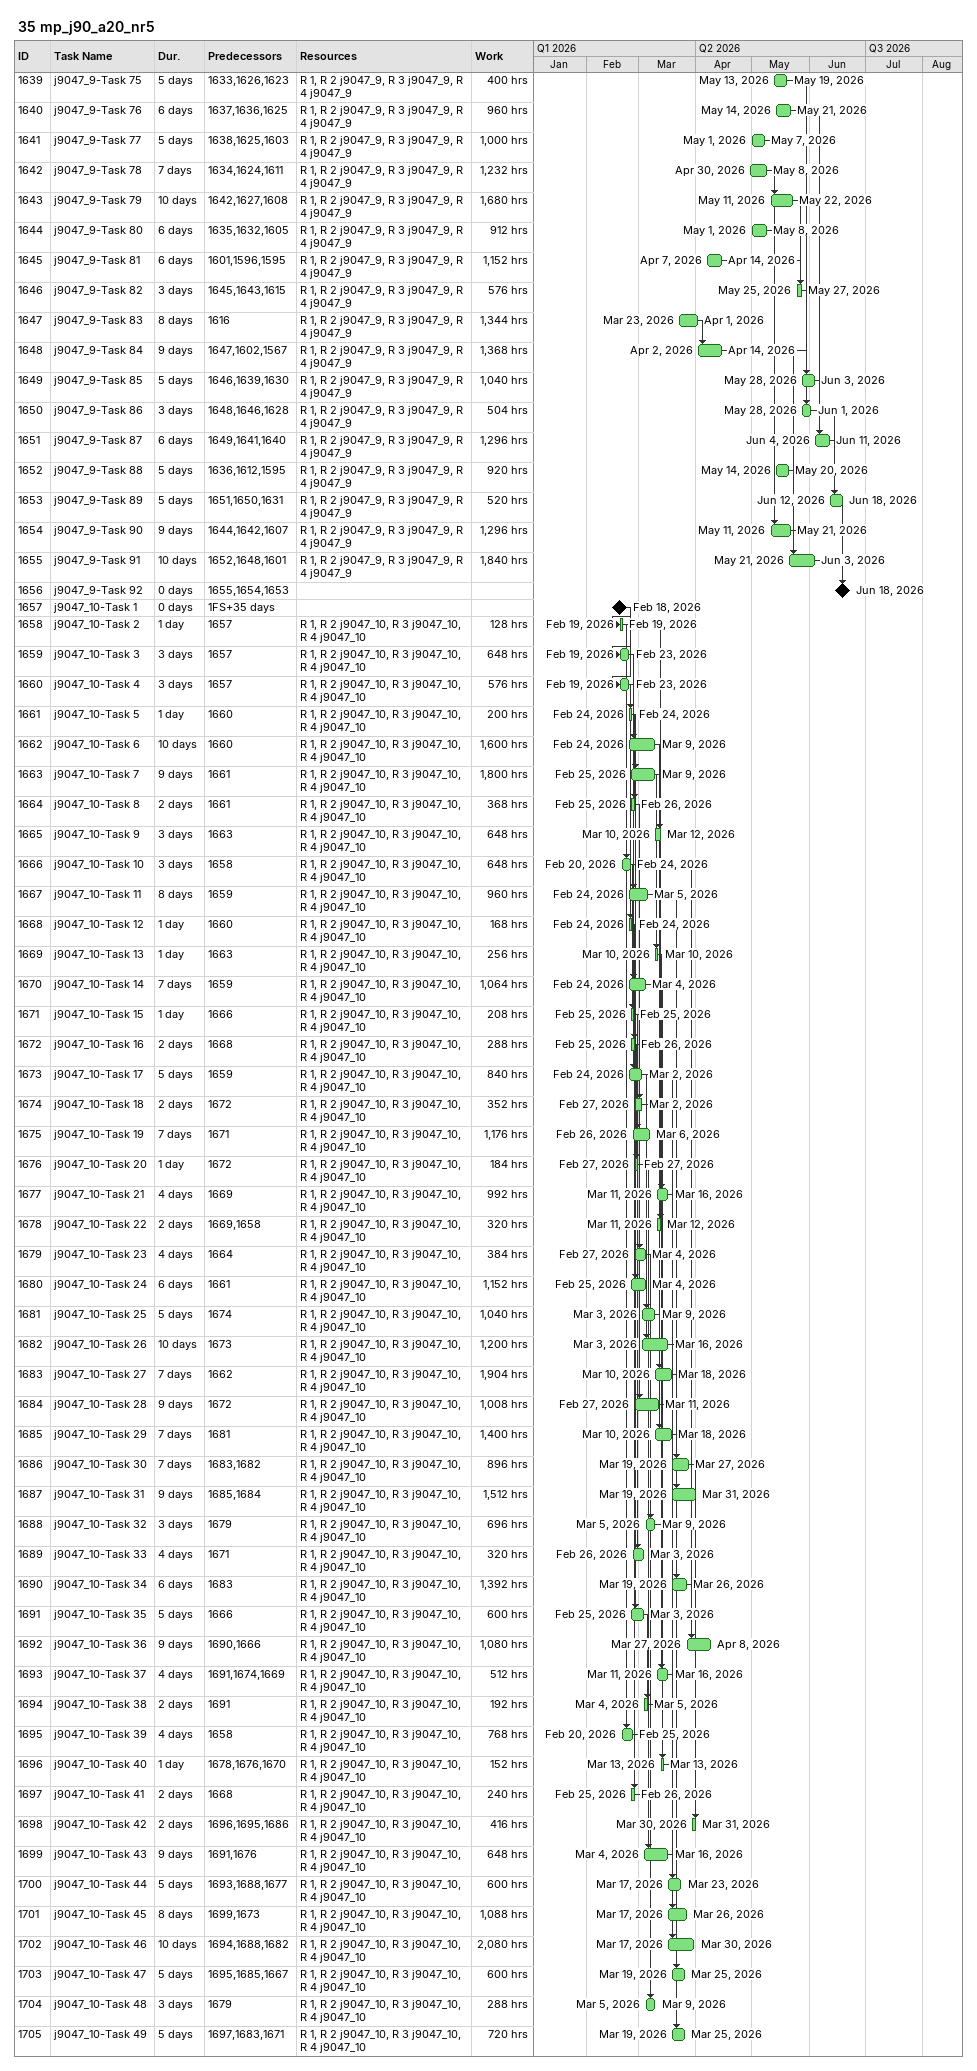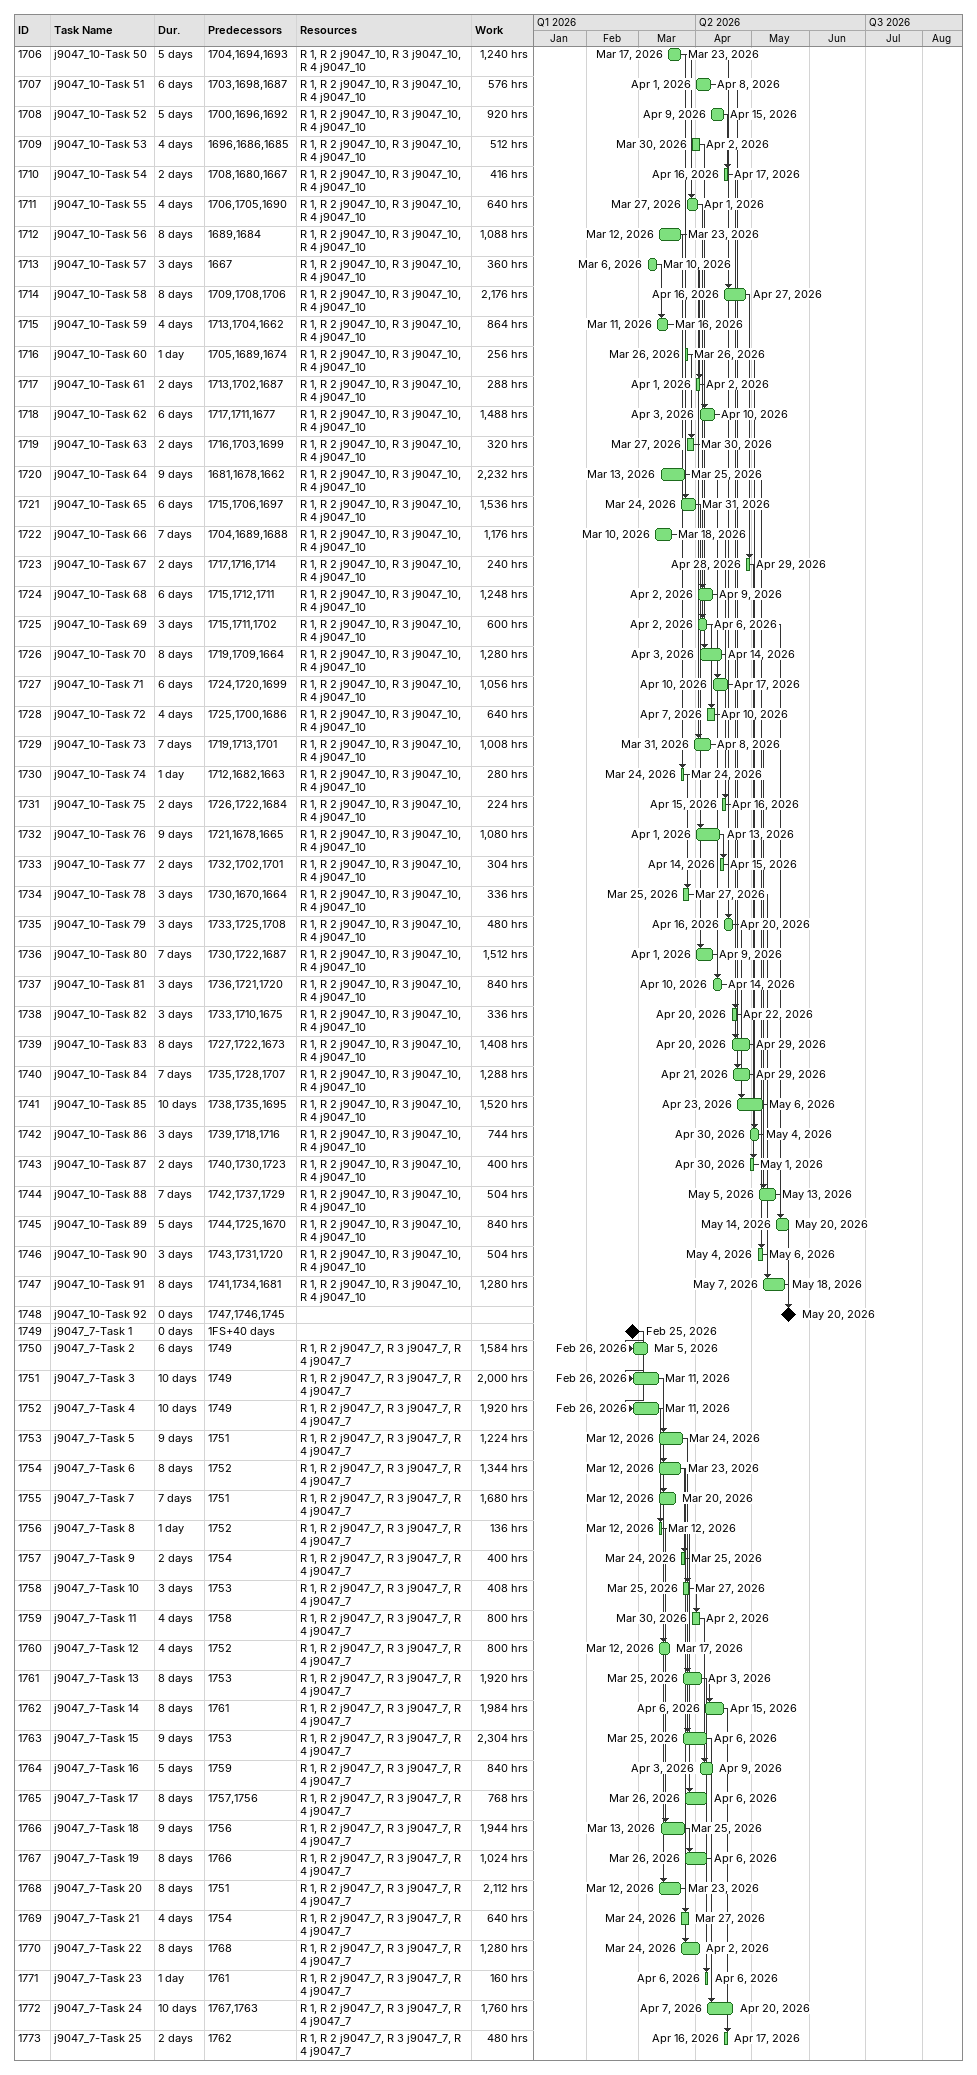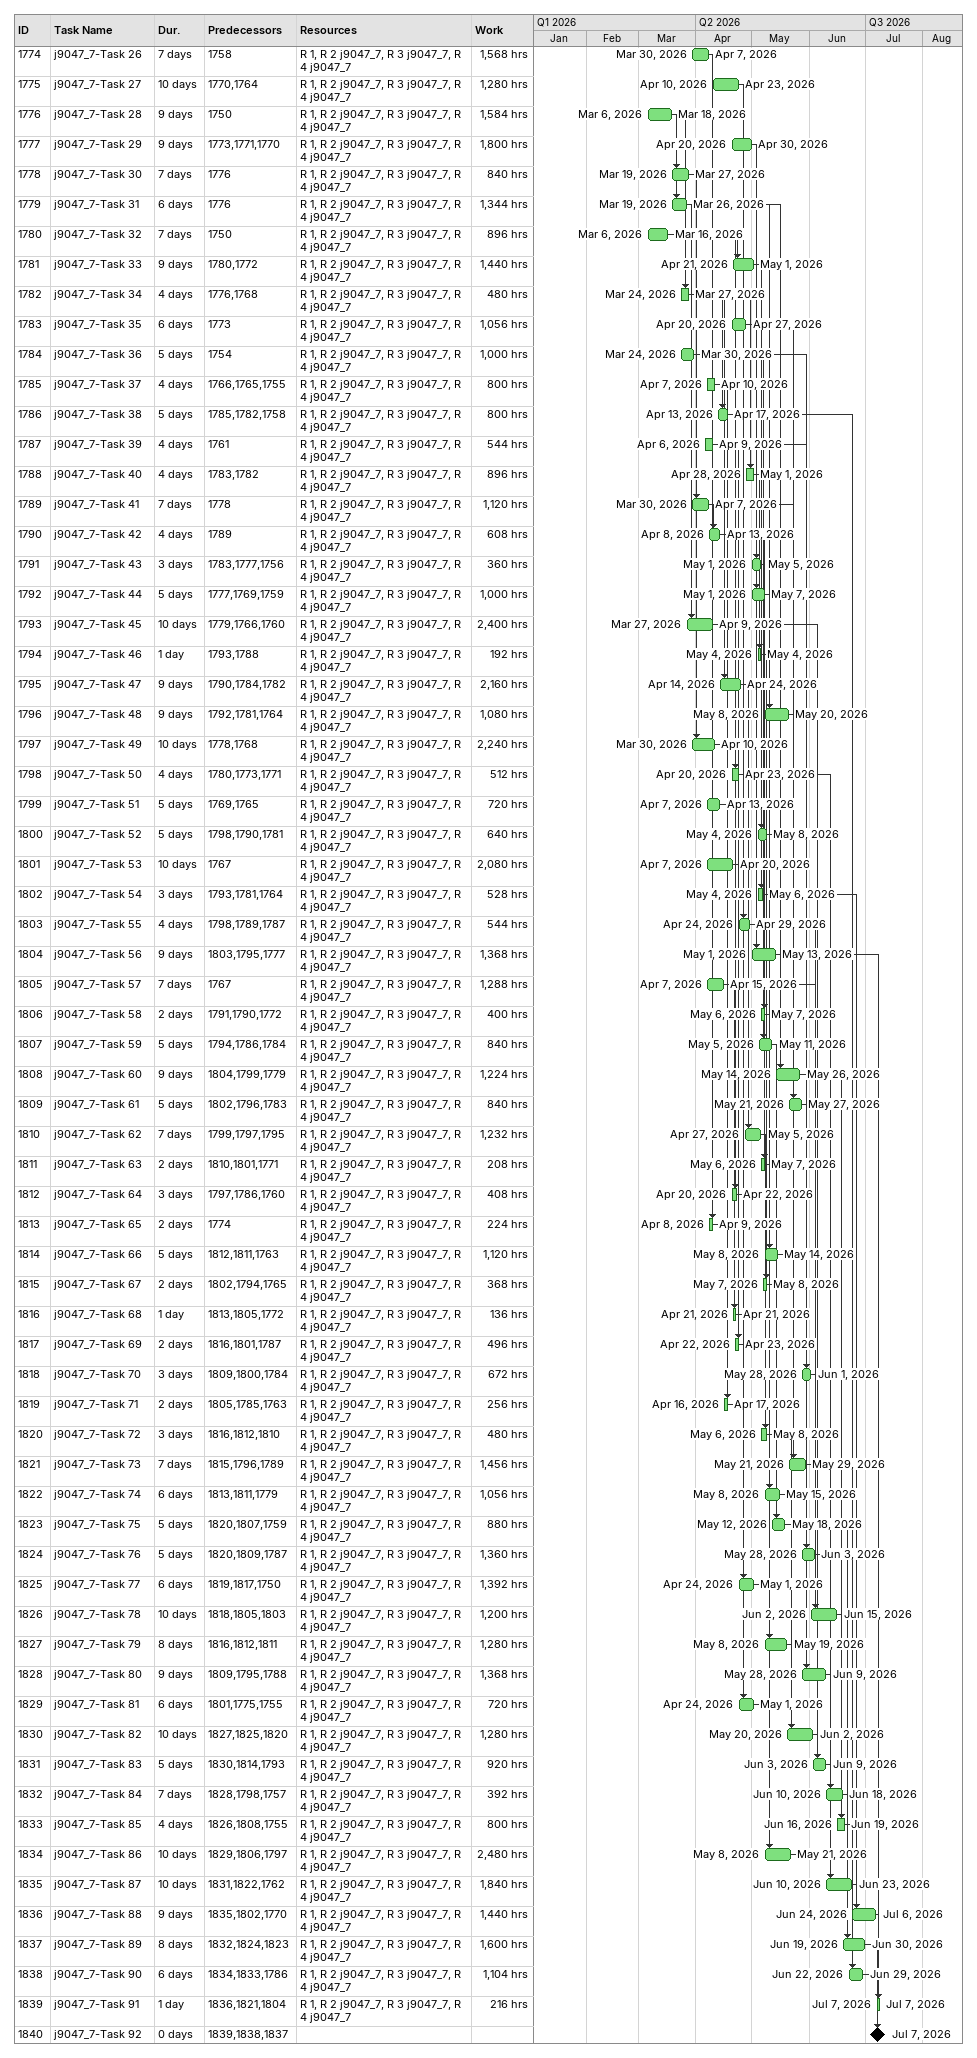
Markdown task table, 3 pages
35 mp_j90_a20_nr5

| ID | Task | Duration | Start | Finish | Predecessors | Resources | Work (h) |
|---|---|---|---|---|---|---|---|
| 1639 | j9047_9-Task 75 | 5d | 2026-05-13 | 2026-05-19 | 1633, 1626, 1623 | R 1, R 2 j9047_9, R 3 j9047_9, R 4 j9047_9 | 400 |
| 1640 | j9047_9-Task 76 | 6d | 2026-05-14 | 2026-05-21 | 1637, 1636, 1625 | R 1, R 2 j9047_9, R 3 j9047_9, R 4 j9047_9 | 960 |
| 1641 | j9047_9-Task 77 | 5d | 2026-05-01 | 2026-05-07 | 1638, 1625, 1603 | R 1, R 2 j9047_9, R 3 j9047_9, R 4 j9047_9 | 1000 |
| 1642 | j9047_9-Task 78 | 7d | 2026-04-30 | 2026-05-08 | 1634, 1624, 1611 | R 1, R 2 j9047_9, R 3 j9047_9, R 4 j9047_9 | 1232 |
| 1643 | j9047_9-Task 79 | 10d | 2026-05-11 | 2026-05-22 | 1642, 1627, 1608 | R 1, R 2 j9047_9, R 3 j9047_9, R 4 j9047_9 | 1680 |
| 1644 | j9047_9-Task 80 | 6d | 2026-05-01 | 2026-05-08 | 1635, 1632, 1605 | R 1, R 2 j9047_9, R 3 j9047_9, R 4 j9047_9 | 912 |
| 1645 | j9047_9-Task 81 | 6d | 2026-04-07 | 2026-04-14 | 1601, 1596, 1595 | R 1, R 2 j9047_9, R 3 j9047_9, R 4 j9047_9 | 1152 |
| 1646 | j9047_9-Task 82 | 3d | 2026-05-25 | 2026-05-27 | 1645, 1643, 1615 | R 1, R 2 j9047_9, R 3 j9047_9, R 4 j9047_9 | 576 |
| 1647 | j9047_9-Task 83 | 8d | 2026-03-23 | 2026-04-01 | 1616 | R 1, R 2 j9047_9, R 3 j9047_9, R 4 j9047_9 | 1344 |
| 1648 | j9047_9-Task 84 | 9d | 2026-04-02 | 2026-04-14 | 1647, 1602, 1567 | R 1, R 2 j9047_9, R 3 j9047_9, R 4 j9047_9 | 1368 |
| 1649 | j9047_9-Task 85 | 5d | 2026-05-28 | 2026-06-03 | 1646, 1639, 1630 | R 1, R 2 j9047_9, R 3 j9047_9, R 4 j9047_9 | 1040 |
| 1650 | j9047_9-Task 86 | 3d | 2026-05-28 | 2026-06-01 | 1648, 1646, 1628 | R 1, R 2 j9047_9, R 3 j9047_9, R 4 j9047_9 | 504 |
| 1651 | j9047_9-Task 87 | 6d | 2026-06-04 | 2026-06-11 | 1649, 1641, 1640 | R 1, R 2 j9047_9, R 3 j9047_9, R 4 j9047_9 | 1296 |
| 1652 | j9047_9-Task 88 | 5d | 2026-05-14 | 2026-05-20 | 1636, 1612, 1595 | R 1, R 2 j9047_9, R 3 j9047_9, R 4 j9047_9 | 920 |
| 1653 | j9047_9-Task 89 | 5d | 2026-06-12 | 2026-06-18 | 1651, 1650, 1631 | R 1, R 2 j9047_9, R 3 j9047_9, R 4 j9047_9 | 520 |
| 1654 | j9047_9-Task 90 | 9d | 2026-05-11 | 2026-05-21 | 1644, 1642, 1607 | R 1, R 2 j9047_9, R 3 j9047_9, R 4 j9047_9 | 1296 |
| 1655 | j9047_9-Task 91 | 10d | 2026-05-21 | 2026-06-03 | 1652, 1648, 1601 | R 1, R 2 j9047_9, R 3 j9047_9, R 4 j9047_9 | 1840 |
| 1656 | j9047_9-Task 92 | 0d | 2026-06-18 | 2026-06-18 | 1655, 1654, 1653 |  |  |
| 1657 | j9047_10-Task 1 | 0d | 2026-02-18 | 2026-02-18 | 1FS+35d |  |  |
| 1658 | j9047_10-Task 2 | 1d | 2026-02-19 | 2026-02-19 | 1657 | R 1, R 2 j9047_10, R 3 j9047_10, R 4 j9047_10 | 128 |
| 1659 | j9047_10-Task 3 | 3d | 2026-02-19 | 2026-02-23 | 1657 | R 1, R 2 j9047_10, R 3 j9047_10, R 4 j9047_10 | 648 |
| 1660 | j9047_10-Task 4 | 3d | 2026-02-19 | 2026-02-23 | 1657 | R 1, R 2 j9047_10, R 3 j9047_10, R 4 j9047_10 | 576 |
| 1661 | j9047_10-Task 5 | 1d | 2026-02-24 | 2026-02-24 | 1660 | R 1, R 2 j9047_10, R 3 j9047_10, R 4 j9047_10 | 200 |
| 1662 | j9047_10-Task 6 | 10d | 2026-02-24 | 2026-03-09 | 1660 | R 1, R 2 j9047_10, R 3 j9047_10, R 4 j9047_10 | 1600 |
| 1663 | j9047_10-Task 7 | 9d | 2026-02-25 | 2026-03-09 | 1661 | R 1, R 2 j9047_10, R 3 j9047_10, R 4 j9047_10 | 1800 |
| 1664 | j9047_10-Task 8 | 2d | 2026-02-25 | 2026-02-26 | 1661 | R 1, R 2 j9047_10, R 3 j9047_10, R 4 j9047_10 | 368 |
| 1665 | j9047_10-Task 9 | 3d | 2026-03-10 | 2026-03-12 | 1663 | R 1, R 2 j9047_10, R 3 j9047_10, R 4 j9047_10 | 648 |
| 1666 | j9047_10-Task 10 | 3d | 2026-02-20 | 2026-02-24 | 1658 | R 1, R 2 j9047_10, R 3 j9047_10, R 4 j9047_10 | 648 |
| 1667 | j9047_10-Task 11 | 8d | 2026-02-24 | 2026-03-05 | 1659 | R 1, R 2 j9047_10, R 3 j9047_10, R 4 j9047_10 | 960 |
| 1668 | j9047_10-Task 12 | 1d | 2026-02-24 | 2026-02-24 | 1660 | R 1, R 2 j9047_10, R 3 j9047_10, R 4 j9047_10 | 168 |
| 1669 | j9047_10-Task 13 | 1d | 2026-03-10 | 2026-03-10 | 1663 | R 1, R 2 j9047_10, R 3 j9047_10, R 4 j9047_10 | 256 |
| 1670 | j9047_10-Task 14 | 7d | 2026-02-24 | 2026-03-04 | 1659 | R 1, R 2 j9047_10, R 3 j9047_10, R 4 j9047_10 | 1064 |
| 1671 | j9047_10-Task 15 | 1d | 2026-02-25 | 2026-02-25 | 1666 | R 1, R 2 j9047_10, R 3 j9047_10, R 4 j9047_10 | 208 |
| 1672 | j9047_10-Task 16 | 2d | 2026-02-25 | 2026-02-26 | 1668 | R 1, R 2 j9047_10, R 3 j9047_10, R 4 j9047_10 | 288 |
| 1673 | j9047_10-Task 17 | 5d | 2026-02-24 | 2026-03-02 | 1659 | R 1, R 2 j9047_10, R 3 j9047_10, R 4 j9047_10 | 840 |
| 1674 | j9047_10-Task 18 | 2d | 2026-02-27 | 2026-03-02 | 1672 | R 1, R 2 j9047_10, R 3 j9047_10, R 4 j9047_10 | 352 |
| 1675 | j9047_10-Task 19 | 7d | 2026-02-26 | 2026-03-06 | 1671 | R 1, R 2 j9047_10, R 3 j9047_10, R 4 j9047_10 | 1176 |
| 1676 | j9047_10-Task 20 | 1d | 2026-02-27 | 2026-02-27 | 1672 | R 1, R 2 j9047_10, R 3 j9047_10, R 4 j9047_10 | 184 |
| 1677 | j9047_10-Task 21 | 4d | 2026-03-11 | 2026-03-16 | 1669 | R 1, R 2 j9047_10, R 3 j9047_10, R 4 j9047_10 | 992 |
| 1678 | j9047_10-Task 22 | 2d | 2026-03-11 | 2026-03-12 | 1669, 1658 | R 1, R 2 j9047_10, R 3 j9047_10, R 4 j9047_10 | 320 |
| 1679 | j9047_10-Task 23 | 4d | 2026-02-27 | 2026-03-04 | 1664 | R 1, R 2 j9047_10, R 3 j9047_10, R 4 j9047_10 | 384 |
| 1680 | j9047_10-Task 24 | 6d | 2026-02-25 | 2026-03-04 | 1661 | R 1, R 2 j9047_10, R 3 j9047_10, R 4 j9047_10 | 1152 |
| 1681 | j9047_10-Task 25 | 5d | 2026-03-03 | 2026-03-09 | 1674 | R 1, R 2 j9047_10, R 3 j9047_10, R 4 j9047_10 | 1040 |
| 1682 | j9047_10-Task 26 | 10d | 2026-03-03 | 2026-03-16 | 1673 | R 1, R 2 j9047_10, R 3 j9047_10, R 4 j9047_10 | 1200 |
| 1683 | j9047_10-Task 27 | 7d | 2026-03-10 | 2026-03-18 | 1662 | R 1, R 2 j9047_10, R 3 j9047_10, R 4 j9047_10 | 1904 |
| 1684 | j9047_10-Task 28 | 9d | 2026-02-27 | 2026-03-11 | 1672 | R 1, R 2 j9047_10, R 3 j9047_10, R 4 j9047_10 | 1008 |
| 1685 | j9047_10-Task 29 | 7d | 2026-03-10 | 2026-03-18 | 1681 | R 1, R 2 j9047_10, R 3 j9047_10, R 4 j9047_10 | 1400 |
| 1686 | j9047_10-Task 30 | 7d | 2026-03-19 | 2026-03-27 | 1683, 1682 | R 1, R 2 j9047_10, R 3 j9047_10, R 4 j9047_10 | 896 |
| 1687 | j9047_10-Task 31 | 9d | 2026-03-19 | 2026-03-31 | 1685, 1684 | R 1, R 2 j9047_10, R 3 j9047_10, R 4 j9047_10 | 1512 |
| 1688 | j9047_10-Task 32 | 3d | 2026-03-05 | 2026-03-09 | 1679 | R 1, R 2 j9047_10, R 3 j9047_10, R 4 j9047_10 | 696 |
| 1689 | j9047_10-Task 33 | 4d | 2026-02-26 | 2026-03-03 | 1671 | R 1, R 2 j9047_10, R 3 j9047_10, R 4 j9047_10 | 320 |
| 1690 | j9047_10-Task 34 | 6d | 2026-03-19 | 2026-03-26 | 1683 | R 1, R 2 j9047_10, R 3 j9047_10, R 4 j9047_10 | 1392 |
| 1691 | j9047_10-Task 35 | 5d | 2026-02-25 | 2026-03-03 | 1666 | R 1, R 2 j9047_10, R 3 j9047_10, R 4 j9047_10 | 600 |
| 1692 | j9047_10-Task 36 | 9d | 2026-03-27 | 2026-04-08 | 1690, 1666 | R 1, R 2 j9047_10, R 3 j9047_10, R 4 j9047_10 | 1080 |
| 1693 | j9047_10-Task 37 | 4d | 2026-03-11 | 2026-03-16 | 1691, 1674, 1669 | R 1, R 2 j9047_10, R 3 j9047_10, R 4 j9047_10 | 512 |
| 1694 | j9047_10-Task 38 | 2d | 2026-03-04 | 2026-03-05 | 1691 | R 1, R 2 j9047_10, R 3 j9047_10, R 4 j9047_10 | 192 |
| 1695 | j9047_10-Task 39 | 4d | 2026-02-20 | 2026-02-25 | 1658 | R 1, R 2 j9047_10, R 3 j9047_10, R 4 j9047_10 | 768 |
| 1696 | j9047_10-Task 40 | 1d | 2026-03-13 | 2026-03-13 | 1678, 1676, 1670 | R 1, R 2 j9047_10, R 3 j9047_10, R 4 j9047_10 | 152 |
| 1697 | j9047_10-Task 41 | 2d | 2026-02-25 | 2026-02-26 | 1668 | R 1, R 2 j9047_10, R 3 j9047_10, R 4 j9047_10 | 240 |
| 1698 | j9047_10-Task 42 | 2d | 2026-03-30 | 2026-03-31 | 1696, 1695, 1686 | R 1, R 2 j9047_10, R 3 j9047_10, R 4 j9047_10 | 416 |
| 1699 | j9047_10-Task 43 | 9d | 2026-03-04 | 2026-03-16 | 1691, 1676 | R 1, R 2 j9047_10, R 3 j9047_10, R 4 j9047_10 | 648 |
| 1700 | j9047_10-Task 44 | 5d | 2026-03-17 | 2026-03-23 | 1693, 1688, 1677 | R 1, R 2 j9047_10, R 3 j9047_10, R 4 j9047_10 | 600 |
| 1701 | j9047_10-Task 45 | 8d | 2026-03-17 | 2026-03-26 | 1699, 1673 | R 1, R 2 j9047_10, R 3 j9047_10, R 4 j9047_10 | 1088 |
| 1702 | j9047_10-Task 46 | 10d | 2026-03-17 | 2026-03-30 | 1694, 1688, 1682 | R 1, R 2 j9047_10, R 3 j9047_10, R 4 j9047_10 | 2080 |
| 1703 | j9047_10-Task 47 | 5d | 2026-03-19 | 2026-03-25 | 1695, 1685, 1667 | R 1, R 2 j9047_10, R 3 j9047_10, R 4 j9047_10 | 600 |
| 1704 | j9047_10-Task 48 | 3d | 2026-03-05 | 2026-03-09 | 1679 | R 1, R 2 j9047_10, R 3 j9047_10, R 4 j9047_10 | 288 |
| 1705 | j9047_10-Task 49 | 5d | 2026-03-19 | 2026-03-25 | 1697, 1683, 1671 | R 1, R 2 j9047_10, R 3 j9047_10, R 4 j9047_10 | 720 |
| 1706 | j9047_10-Task 50 | 5d | 2026-03-17 | 2026-03-23 | 1704, 1694, 1693 | R 1, R 2 j9047_10, R 3 j9047_10, R 4 j9047_10 | 1240 |
| 1707 | j9047_10-Task 51 | 6d | 2026-04-01 | 2026-04-08 | 1703, 1698, 1687 | R 1, R 2 j9047_10, R 3 j9047_10, R 4 j9047_10 | 576 |
| 1708 | j9047_10-Task 52 | 5d | 2026-04-09 | 2026-04-15 | 1700, 1696, 1692 | R 1, R 2 j9047_10, R 3 j9047_10, R 4 j9047_10 | 920 |
| 1709 | j9047_10-Task 53 | 4d | 2026-03-30 | 2026-04-02 | 1696, 1686, 1685 | R 1, R 2 j9047_10, R 3 j9047_10, R 4 j9047_10 | 512 |
| 1710 | j9047_10-Task 54 | 2d | 2026-04-16 | 2026-04-17 | 1708, 1680, 1667 | R 1, R 2 j9047_10, R 3 j9047_10, R 4 j9047_10 | 416 |
| 1711 | j9047_10-Task 55 | 4d | 2026-03-27 | 2026-04-01 | 1706, 1705, 1690 | R 1, R 2 j9047_10, R 3 j9047_10, R 4 j9047_10 | 640 |
| 1712 | j9047_10-Task 56 | 8d | 2026-03-12 | 2026-03-23 | 1689, 1684 | R 1, R 2 j9047_10, R 3 j9047_10, R 4 j9047_10 | 1088 |
| 1713 | j9047_10-Task 57 | 3d | 2026-03-06 | 2026-03-10 | 1667 | R 1, R 2 j9047_10, R 3 j9047_10, R 4 j9047_10 | 360 |
| 1714 | j9047_10-Task 58 | 8d | 2026-04-16 | 2026-04-27 | 1709, 1708, 1706 | R 1, R 2 j9047_10, R 3 j9047_10, R 4 j9047_10 | 2176 |
| 1715 | j9047_10-Task 59 | 4d | 2026-03-11 | 2026-03-16 | 1713, 1704, 1662 | R 1, R 2 j9047_10, R 3 j9047_10, R 4 j9047_10 | 864 |
| 1716 | j9047_10-Task 60 | 1d | 2026-03-26 | 2026-03-26 | 1705, 1689, 1674 | R 1, R 2 j9047_10, R 3 j9047_10, R 4 j9047_10 | 256 |
| 1717 | j9047_10-Task 61 | 2d | 2026-04-01 | 2026-04-02 | 1713, 1702, 1687 | R 1, R 2 j9047_10, R 3 j9047_10, R 4 j9047_10 | 288 |
| 1718 | j9047_10-Task 62 | 6d | 2026-04-03 | 2026-04-10 | 1717, 1711, 1677 | R 1, R 2 j9047_10, R 3 j9047_10, R 4 j9047_10 | 1488 |
| 1719 | j9047_10-Task 63 | 2d | 2026-03-27 | 2026-03-30 | 1716, 1703, 1699 | R 1, R 2 j9047_10, R 3 j9047_10, R 4 j9047_10 | 320 |
| 1720 | j9047_10-Task 64 | 9d | 2026-03-13 | 2026-03-25 | 1681, 1678, 1662 | R 1, R 2 j9047_10, R 3 j9047_10, R 4 j9047_10 | 2232 |
| 1721 | j9047_10-Task 65 | 6d | 2026-03-24 | 2026-03-31 | 1715, 1706, 1697 | R 1, R 2 j9047_10, R 3 j9047_10, R 4 j9047_10 | 1536 |
| 1722 | j9047_10-Task 66 | 7d | 2026-03-10 | 2026-03-18 | 1704, 1689, 1688 | R 1, R 2 j9047_10, R 3 j9047_10, R 4 j9047_10 | 1176 |
| 1723 | j9047_10-Task 67 | 2d | 2026-04-28 | 2026-04-29 | 1717, 1716, 1714 | R 1, R 2 j9047_10, R 3 j9047_10, R 4 j9047_10 | 240 |
| 1724 | j9047_10-Task 68 | 6d | 2026-04-02 | 2026-04-09 | 1715, 1712, 1711 | R 1, R 2 j9047_10, R 3 j9047_10, R 4 j9047_10 | 1248 |
| 1725 | j9047_10-Task 69 | 3d | 2026-04-02 | 2026-04-06 | 1715, 1711, 1702 | R 1, R 2 j9047_10, R 3 j9047_10, R 4 j9047_10 | 600 |
| 1726 | j9047_10-Task 70 | 8d | 2026-04-03 | 2026-04-14 | 1719, 1709, 1664 | R 1, R 2 j9047_10, R 3 j9047_10, R 4 j9047_10 | 1280 |
| 1727 | j9047_10-Task 71 | 6d | 2026-04-10 | 2026-04-17 | 1724, 1720, 1699 | R 1, R 2 j9047_10, R 3 j9047_10, R 4 j9047_10 | 1056 |
| 1728 | j9047_10-Task 72 | 4d | 2026-04-07 | 2026-04-10 | 1725, 1700, 1686 | R 1, R 2 j9047_10, R 3 j9047_10, R 4 j9047_10 | 640 |
| 1729 | j9047_10-Task 73 | 7d | 2026-03-31 | 2026-04-08 | 1719, 1713, 1701 | R 1, R 2 j9047_10, R 3 j9047_10, R 4 j9047_10 | 1008 |
| 1730 | j9047_10-Task 74 | 1d | 2026-03-24 | 2026-03-24 | 1712, 1682, 1663 | R 1, R 2 j9047_10, R 3 j9047_10, R 4 j9047_10 | 280 |
| 1731 | j9047_10-Task 75 | 2d | 2026-04-15 | 2026-04-16 | 1726, 1722, 1684 | R 1, R 2 j9047_10, R 3 j9047_10, R 4 j9047_10 | 224 |
| 1732 | j9047_10-Task 76 | 9d | 2026-04-01 | 2026-04-13 | 1721, 1678, 1665 | R 1, R 2 j9047_10, R 3 j9047_10, R 4 j9047_10 | 1080 |
| 1733 | j9047_10-Task 77 | 2d | 2026-04-14 | 2026-04-15 | 1732, 1702, 1701 | R 1, R 2 j9047_10, R 3 j9047_10, R 4 j9047_10 | 304 |
| 1734 | j9047_10-Task 78 | 3d | 2026-03-25 | 2026-03-27 | 1730, 1670, 1664 | R 1, R 2 j9047_10, R 3 j9047_10, R 4 j9047_10 | 336 |
| 1735 | j9047_10-Task 79 | 3d | 2026-04-16 | 2026-04-20 | 1733, 1725, 1708 | R 1, R 2 j9047_10, R 3 j9047_10, R 4 j9047_10 | 480 |
| 1736 | j9047_10-Task 80 | 7d | 2026-04-01 | 2026-04-09 | 1730, 1722, 1687 | R 1, R 2 j9047_10, R 3 j9047_10, R 4 j9047_10 | 1512 |
| 1737 | j9047_10-Task 81 | 3d | 2026-04-10 | 2026-04-14 | 1736, 1721, 1720 | R 1, R 2 j9047_10, R 3 j9047_10, R 4 j9047_10 | 840 |
| 1738 | j9047_10-Task 82 | 3d | 2026-04-20 | 2026-04-22 | 1733, 1710, 1675 | R 1, R 2 j9047_10, R 3 j9047_10, R 4 j9047_10 | 336 |
| 1739 | j9047_10-Task 83 | 8d | 2026-04-20 | 2026-04-29 | 1727, 1722, 1673 | R 1, R 2 j9047_10, R 3 j9047_10, R 4 j9047_10 | 1408 |
| 1740 | j9047_10-Task 84 | 7d | 2026-04-21 | 2026-04-29 | 1735, 1728, 1707 | R 1, R 2 j9047_10, R 3 j9047_10, R 4 j9047_10 | 1288 |
| 1741 | j9047_10-Task 85 | 10d | 2026-04-23 | 2026-05-06 | 1738, 1735, 1695 | R 1, R 2 j9047_10, R 3 j9047_10, R 4 j9047_10 | 1520 |
| 1742 | j9047_10-Task 86 | 3d | 2026-04-30 | 2026-05-04 | 1739, 1718, 1716 | R 1, R 2 j9047_10, R 3 j9047_10, R 4 j9047_10 | 744 |
| 1743 | j9047_10-Task 87 | 2d | 2026-04-30 | 2026-05-01 | 1740, 1730, 1723 | R 1, R 2 j9047_10, R 3 j9047_10, R 4 j9047_10 | 400 |
| 1744 | j9047_10-Task 88 | 7d | 2026-05-05 | 2026-05-13 | 1742, 1737, 1729 | R 1, R 2 j9047_10, R 3 j9047_10, R 4 j9047_10 | 504 |
| 1745 | j9047_10-Task 89 | 5d | 2026-05-14 | 2026-05-20 | 1744, 1725, 1670 | R 1, R 2 j9047_10, R 3 j9047_10, R 4 j9047_10 | 840 |
| 1746 | j9047_10-Task 90 | 3d | 2026-05-04 | 2026-05-06 | 1743, 1731, 1720 | R 1, R 2 j9047_10, R 3 j9047_10, R 4 j9047_10 | 504 |
| 1747 | j9047_10-Task 91 | 8d | 2026-05-07 | 2026-05-18 | 1741, 1734, 1681 | R 1, R 2 j9047_10, R 3 j9047_10, R 4 j9047_10 | 1280 |
| 1748 | j9047_10-Task 92 | 0d | 2026-05-20 | 2026-05-20 | 1747, 1746, 1745 |  |  |
| 1749 | j9047_7-Task 1 | 0d | 2026-02-25 | 2026-02-25 | 1FS+40d |  |  |
| 1750 | j9047_7-Task 2 | 6d | 2026-02-26 | 2026-03-05 | 1749 | R 1, R 2 j9047_7, R 3 j9047_7, R 4 j9047_7 | 1584 |
| 1751 | j9047_7-Task 3 | 10d | 2026-02-26 | 2026-03-11 | 1749 | R 1, R 2 j9047_7, R 3 j9047_7, R 4 j9047_7 | 2000 |
| 1752 | j9047_7-Task 4 | 10d | 2026-02-26 | 2026-03-11 | 1749 | R 1, R 2 j9047_7, R 3 j9047_7, R 4 j9047_7 | 1920 |
| 1753 | j9047_7-Task 5 | 9d | 2026-03-12 | 2026-03-24 | 1751 | R 1, R 2 j9047_7, R 3 j9047_7, R 4 j9047_7 | 1224 |
| 1754 | j9047_7-Task 6 | 8d | 2026-03-12 | 2026-03-23 | 1752 | R 1, R 2 j9047_7, R 3 j9047_7, R 4 j9047_7 | 1344 |
| 1755 | j9047_7-Task 7 | 7d | 2026-03-12 | 2026-03-20 | 1751 | R 1, R 2 j9047_7, R 3 j9047_7, R 4 j9047_7 | 1680 |
| 1756 | j9047_7-Task 8 | 1d | 2026-03-12 | 2026-03-12 | 1752 | R 1, R 2 j9047_7, R 3 j9047_7, R 4 j9047_7 | 136 |
| 1757 | j9047_7-Task 9 | 2d | 2026-03-24 | 2026-03-25 | 1754 | R 1, R 2 j9047_7, R 3 j9047_7, R 4 j9047_7 | 400 |
| 1758 | j9047_7-Task 10 | 3d | 2026-03-25 | 2026-03-27 | 1753 | R 1, R 2 j9047_7, R 3 j9047_7, R 4 j9047_7 | 408 |
| 1759 | j9047_7-Task 11 | 4d | 2026-03-30 | 2026-04-02 | 1758 | R 1, R 2 j9047_7, R 3 j9047_7, R 4 j9047_7 | 800 |
| 1760 | j9047_7-Task 12 | 4d | 2026-03-12 | 2026-03-17 | 1752 | R 1, R 2 j9047_7, R 3 j9047_7, R 4 j9047_7 | 800 |
| 1761 | j9047_7-Task 13 | 8d | 2026-03-25 | 2026-04-03 | 1753 | R 1, R 2 j9047_7, R 3 j9047_7, R 4 j9047_7 | 1920 |
| 1762 | j9047_7-Task 14 | 8d | 2026-04-06 | 2026-04-15 | 1761 | R 1, R 2 j9047_7, R 3 j9047_7, R 4 j9047_7 | 1984 |
| 1763 | j9047_7-Task 15 | 9d | 2026-03-25 | 2026-04-06 | 1753 | R 1, R 2 j9047_7, R 3 j9047_7, R 4 j9047_7 | 2304 |
| 1764 | j9047_7-Task 16 | 5d | 2026-04-03 | 2026-04-09 | 1759 | R 1, R 2 j9047_7, R 3 j9047_7, R 4 j9047_7 | 840 |
| 1765 | j9047_7-Task 17 | 8d | 2026-03-26 | 2026-04-06 | 1757, 1756 | R 1, R 2 j9047_7, R 3 j9047_7, R 4 j9047_7 | 768 |
| 1766 | j9047_7-Task 18 | 9d | 2026-03-13 | 2026-03-25 | 1756 | R 1, R 2 j9047_7, R 3 j9047_7, R 4 j9047_7 | 1944 |
| 1767 | j9047_7-Task 19 | 8d | 2026-03-26 | 2026-04-06 | 1766 | R 1, R 2 j9047_7, R 3 j9047_7, R 4 j9047_7 | 1024 |
| 1768 | j9047_7-Task 20 | 8d | 2026-03-12 | 2026-03-23 | 1751 | R 1, R 2 j9047_7, R 3 j9047_7, R 4 j9047_7 | 2112 |
| 1769 | j9047_7-Task 21 | 4d | 2026-03-24 | 2026-03-27 | 1754 | R 1, R 2 j9047_7, R 3 j9047_7, R 4 j9047_7 | 640 |
| 1770 | j9047_7-Task 22 | 8d | 2026-03-24 | 2026-04-02 | 1768 | R 1, R 2 j9047_7, R 3 j9047_7, R 4 j9047_7 | 1280 |
| 1771 | j9047_7-Task 23 | 1d | 2026-04-06 | 2026-04-06 | 1761 | R 1, R 2 j9047_7, R 3 j9047_7, R 4 j9047_7 | 160 |
| 1772 | j9047_7-Task 24 | 10d | 2026-04-07 | 2026-04-20 | 1767, 1763 | R 1, R 2 j9047_7, R 3 j9047_7, R 4 j9047_7 | 1760 |
| 1773 | j9047_7-Task 25 | 2d | 2026-04-16 | 2026-04-17 | 1762 | R 1, R 2 j9047_7, R 3 j9047_7, R 4 j9047_7 | 480 |
| 1774 | j9047_7-Task 26 | 7d | 2026-03-30 | 2026-04-07 | 1758 | R 1, R 2 j9047_7, R 3 j9047_7, R 4 j9047_7 | 1568 |
| 1775 | j9047_7-Task 27 | 10d | 2026-04-10 | 2026-04-23 | 1770, 1764 | R 1, R 2 j9047_7, R 3 j9047_7, R 4 j9047_7 | 1280 |
| 1776 | j9047_7-Task 28 | 9d | 2026-03-06 | 2026-03-18 | 1750 | R 1, R 2 j9047_7, R 3 j9047_7, R 4 j9047_7 | 1584 |
| 1777 | j9047_7-Task 29 | 9d | 2026-04-20 | 2026-04-30 | 1773, 1771, 1770 | R 1, R 2 j9047_7, R 3 j9047_7, R 4 j9047_7 | 1800 |
| 1778 | j9047_7-Task 30 | 7d | 2026-03-19 | 2026-03-27 | 1776 | R 1, R 2 j9047_7, R 3 j9047_7, R 4 j9047_7 | 840 |
| 1779 | j9047_7-Task 31 | 6d | 2026-03-19 | 2026-03-26 | 1776 | R 1, R 2 j9047_7, R 3 j9047_7, R 4 j9047_7 | 1344 |
| 1780 | j9047_7-Task 32 | 7d | 2026-03-06 | 2026-03-16 | 1750 | R 1, R 2 j9047_7, R 3 j9047_7, R 4 j9047_7 | 896 |
| 1781 | j9047_7-Task 33 | 9d | 2026-04-21 | 2026-05-01 | 1780, 1772 | R 1, R 2 j9047_7, R 3 j9047_7, R 4 j9047_7 | 1440 |
| 1782 | j9047_7-Task 34 | 4d | 2026-03-24 | 2026-03-27 | 1776, 1768 | R 1, R 2 j9047_7, R 3 j9047_7, R 4 j9047_7 | 480 |
| 1783 | j9047_7-Task 35 | 6d | 2026-04-20 | 2026-04-27 | 1773 | R 1, R 2 j9047_7, R 3 j9047_7, R 4 j9047_7 | 1056 |
| 1784 | j9047_7-Task 36 | 5d | 2026-03-24 | 2026-03-30 | 1754 | R 1, R 2 j9047_7, R 3 j9047_7, R 4 j9047_7 | 1000 |
| 1785 | j9047_7-Task 37 | 4d | 2026-04-07 | 2026-04-10 | 1766, 1765, 1755 | R 1, R 2 j9047_7, R 3 j9047_7, R 4 j9047_7 | 800 |
| 1786 | j9047_7-Task 38 | 5d | 2026-04-13 | 2026-04-17 | 1785, 1782, 1758 | R 1, R 2 j9047_7, R 3 j9047_7, R 4 j9047_7 | 800 |
| 1787 | j9047_7-Task 39 | 4d | 2026-04-06 | 2026-04-09 | 1761 | R 1, R 2 j9047_7, R 3 j9047_7, R 4 j9047_7 | 544 |
| 1788 | j9047_7-Task 40 | 4d | 2026-04-28 | 2026-05-01 | 1783, 1782 | R 1, R 2 j9047_7, R 3 j9047_7, R 4 j9047_7 | 896 |
| 1789 | j9047_7-Task 41 | 7d | 2026-03-30 | 2026-04-07 | 1778 | R 1, R 2 j9047_7, R 3 j9047_7, R 4 j9047_7 | 1120 |
| 1790 | j9047_7-Task 42 | 4d | 2026-04-08 | 2026-04-13 | 1789 | R 1, R 2 j9047_7, R 3 j9047_7, R 4 j9047_7 | 608 |
| 1791 | j9047_7-Task 43 | 3d | 2026-05-01 | 2026-05-05 | 1783, 1777, 1756 | R 1, R 2 j9047_7, R 3 j9047_7, R 4 j9047_7 | 360 |
| 1792 | j9047_7-Task 44 | 5d | 2026-05-01 | 2026-05-07 | 1777, 1769, 1759 | R 1, R 2 j9047_7, R 3 j9047_7, R 4 j9047_7 | 1000 |
| 1793 | j9047_7-Task 45 | 10d | 2026-03-27 | 2026-04-09 | 1779, 1766, 1760 | R 1, R 2 j9047_7, R 3 j9047_7, R 4 j9047_7 | 2400 |
| 1794 | j9047_7-Task 46 | 1d | 2026-05-04 | 2026-05-04 | 1793, 1788 | R 1, R 2 j9047_7, R 3 j9047_7, R 4 j9047_7 | 192 |
| 1795 | j9047_7-Task 47 | 9d | 2026-04-14 | 2026-04-24 | 1790, 1784, 1782 | R 1, R 2 j9047_7, R 3 j9047_7, R 4 j9047_7 | 2160 |
| 1796 | j9047_7-Task 48 | 9d | 2026-05-08 | 2026-05-20 | 1792, 1781, 1764 | R 1, R 2 j9047_7, R 3 j9047_7, R 4 j9047_7 | 1080 |
| 1797 | j9047_7-Task 49 | 10d | 2026-03-30 | 2026-04-10 | 1778, 1768 | R 1, R 2 j9047_7, R 3 j9047_7, R 4 j9047_7 | 2240 |
| 1798 | j9047_7-Task 50 | 4d | 2026-04-20 | 2026-04-23 | 1780, 1773, 1771 | R 1, R 2 j9047_7, R 3 j9047_7, R 4 j9047_7 | 512 |
| 1799 | j9047_7-Task 51 | 5d | 2026-04-07 | 2026-04-13 | 1769, 1765 | R 1, R 2 j9047_7, R 3 j9047_7, R 4 j9047_7 | 720 |
| 1800 | j9047_7-Task 52 | 5d | 2026-05-04 | 2026-05-08 | 1798, 1790, 1781 | R 1, R 2 j9047_7, R 3 j9047_7, R 4 j9047_7 | 640 |
| 1801 | j9047_7-Task 53 | 10d | 2026-04-07 | 2026-04-20 | 1767 | R 1, R 2 j9047_7, R 3 j9047_7, R 4 j9047_7 | 2080 |
| 1802 | j9047_7-Task 54 | 3d | 2026-05-04 | 2026-05-06 | 1793, 1781, 1764 | R 1, R 2 j9047_7, R 3 j9047_7, R 4 j9047_7 | 528 |
| 1803 | j9047_7-Task 55 | 4d | 2026-04-24 | 2026-04-29 | 1798, 1789, 1787 | R 1, R 2 j9047_7, R 3 j9047_7, R 4 j9047_7 | 544 |
| 1804 | j9047_7-Task 56 | 9d | 2026-05-01 | 2026-05-13 | 1803, 1795, 1777 | R 1, R 2 j9047_7, R 3 j9047_7, R 4 j9047_7 | 1368 |
| 1805 | j9047_7-Task 57 | 7d | 2026-04-07 | 2026-04-15 | 1767 | R 1, R 2 j9047_7, R 3 j9047_7, R 4 j9047_7 | 1288 |
| 1806 | j9047_7-Task 58 | 2d | 2026-05-06 | 2026-05-07 | 1791, 1790, 1772 | R 1, R 2 j9047_7, R 3 j9047_7, R 4 j9047_7 | 400 |
| 1807 | j9047_7-Task 59 | 5d | 2026-05-05 | 2026-05-11 | 1794, 1786, 1784 | R 1, R 2 j9047_7, R 3 j9047_7, R 4 j9047_7 | 840 |
| 1808 | j9047_7-Task 60 | 9d | 2026-05-14 | 2026-05-26 | 1804, 1799, 1779 | R 1, R 2 j9047_7, R 3 j9047_7, R 4 j9047_7 | 1224 |
| 1809 | j9047_7-Task 61 | 5d | 2026-05-21 | 2026-05-27 | 1802, 1796, 1783 | R 1, R 2 j9047_7, R 3 j9047_7, R 4 j9047_7 | 840 |
| 1810 | j9047_7-Task 62 | 7d | 2026-04-27 | 2026-05-05 | 1799, 1797, 1795 | R 1, R 2 j9047_7, R 3 j9047_7, R 4 j9047_7 | 1232 |
| 1811 | j9047_7-Task 63 | 2d | 2026-05-06 | 2026-05-07 | 1810, 1801, 1771 | R 1, R 2 j9047_7, R 3 j9047_7, R 4 j9047_7 | 208 |
| 1812 | j9047_7-Task 64 | 3d | 2026-04-20 | 2026-04-22 | 1797, 1786, 1760 | R 1, R 2 j9047_7, R 3 j9047_7, R 4 j9047_7 | 408 |
| 1813 | j9047_7-Task 65 | 2d | 2026-04-08 | 2026-04-09 | 1774 | R 1, R 2 j9047_7, R 3 j9047_7, R 4 j9047_7 | 224 |
| 1814 | j9047_7-Task 66 | 5d | 2026-05-08 | 2026-05-14 | 1812, 1811, 1763 | R 1, R 2 j9047_7, R 3 j9047_7, R 4 j9047_7 | 1120 |
| 1815 | j9047_7-Task 67 | 2d | 2026-05-07 | 2026-05-08 | 1802, 1794, 1765 | R 1, R 2 j9047_7, R 3 j9047_7, R 4 j9047_7 | 368 |
| 1816 | j9047_7-Task 68 | 1d | 2026-04-21 | 2026-04-21 | 1813, 1805, 1772 | R 1, R 2 j9047_7, R 3 j9047_7, R 4 j9047_7 | 136 |
| 1817 | j9047_7-Task 69 | 2d | 2026-04-22 | 2026-04-23 | 1816, 1801, 1787 | R 1, R 2 j9047_7, R 3 j9047_7, R 4 j9047_7 | 496 |
| 1818 | j9047_7-Task 70 | 3d | 2026-05-28 | 2026-06-01 | 1809, 1800, 1784 | R 1, R 2 j9047_7, R 3 j9047_7, R 4 j9047_7 | 672 |
| 1819 | j9047_7-Task 71 | 2d | 2026-04-16 | 2026-04-17 | 1805, 1785, 1763 | R 1, R 2 j9047_7, R 3 j9047_7, R 4 j9047_7 | 256 |
| 1820 | j9047_7-Task 72 | 3d | 2026-05-06 | 2026-05-08 | 1816, 1812, 1810 | R 1, R 2 j9047_7, R 3 j9047_7, R 4 j9047_7 | 480 |
| 1821 | j9047_7-Task 73 | 7d | 2026-05-21 | 2026-05-29 | 1815, 1796, 1789 | R 1, R 2 j9047_7, R 3 j9047_7, R 4 j9047_7 | 1456 |
| 1822 | j9047_7-Task 74 | 6d | 2026-05-08 | 2026-05-15 | 1813, 1811, 1779 | R 1, R 2 j9047_7, R 3 j9047_7, R 4 j9047_7 | 1056 |
| 1823 | j9047_7-Task 75 | 5d | 2026-05-12 | 2026-05-18 | 1820, 1807, 1759 | R 1, R 2 j9047_7, R 3 j9047_7, R 4 j9047_7 | 880 |
| 1824 | j9047_7-Task 76 | 5d | 2026-05-28 | 2026-06-03 | 1820, 1809, 1787 | R 1, R 2 j9047_7, R 3 j9047_7, R 4 j9047_7 | 1360 |
| 1825 | j9047_7-Task 77 | 6d | 2026-04-24 | 2026-05-01 | 1819, 1817, 1750 | R 1, R 2 j9047_7, R 3 j9047_7, R 4 j9047_7 | 1392 |
| 1826 | j9047_7-Task 78 | 10d | 2026-06-02 | 2026-06-15 | 1818, 1805, 1803 | R 1, R 2 j9047_7, R 3 j9047_7, R 4 j9047_7 | 1200 |
| 1827 | j9047_7-Task 79 | 8d | 2026-05-08 | 2026-05-19 | 1816, 1812, 1811 | R 1, R 2 j9047_7, R 3 j9047_7, R 4 j9047_7 | 1280 |
| 1828 | j9047_7-Task 80 | 9d | 2026-05-28 | 2026-06-09 | 1809, 1795, 1788 | R 1, R 2 j9047_7, R 3 j9047_7, R 4 j9047_7 | 1368 |
| 1829 | j9047_7-Task 81 | 6d | 2026-04-24 | 2026-05-01 | 1801, 1775, 1755 | R 1, R 2 j9047_7, R 3 j9047_7, R 4 j9047_7 | 720 |
| 1830 | j9047_7-Task 82 | 10d | 2026-05-20 | 2026-06-02 | 1827, 1825, 1820 | R 1, R 2 j9047_7, R 3 j9047_7, R 4 j9047_7 | 1280 |
| 1831 | j9047_7-Task 83 | 5d | 2026-06-03 | 2026-06-09 | 1830, 1814, 1793 | R 1, R 2 j9047_7, R 3 j9047_7, R 4 j9047_7 | 920 |
| 1832 | j9047_7-Task 84 | 7d | 2026-06-10 | 2026-06-18 | 1828, 1798, 1757 | R 1, R 2 j9047_7, R 3 j9047_7, R 4 j9047_7 | 392 |
| 1833 | j9047_7-Task 85 | 4d | 2026-06-16 | 2026-06-19 | 1826, 1808, 1755 | R 1, R 2 j9047_7, R 3 j9047_7, R 4 j9047_7 | 800 |
| 1834 | j9047_7-Task 86 | 10d | 2026-05-08 | 2026-05-21 | 1829, 1806, 1797 | R 1, R 2 j9047_7, R 3 j9047_7, R 4 j9047_7 | 2480 |
| 1835 | j9047_7-Task 87 | 10d | 2026-06-10 | 2026-06-23 | 1831, 1822, 1762 | R 1, R 2 j9047_7, R 3 j9047_7, R 4 j9047_7 | 1840 |
| 1836 | j9047_7-Task 88 | 9d | 2026-06-24 | 2026-07-06 | 1835, 1802, 1770 | R 1, R 2 j9047_7, R 3 j9047_7, R 4 j9047_7 | 1440 |
| 1837 | j9047_7-Task 89 | 8d | 2026-06-19 | 2026-06-30 | 1832, 1824, 1823 | R 1, R 2 j9047_7, R 3 j9047_7, R 4 j9047_7 | 1600 |
| 1838 | j9047_7-Task 90 | 6d | 2026-06-22 | 2026-06-29 | 1834, 1833, 1786 | R 1, R 2 j9047_7, R 3 j9047_7, R 4 j9047_7 | 1104 |
| 1839 | j9047_7-Task 91 | 1d | 2026-07-07 | 2026-07-07 | 1836, 1821, 1804 | R 1, R 2 j9047_7, R 3 j9047_7, R 4 j9047_7 | 216 |
| 1840 | j9047_7-Task 92 | 0d | 2026-07-07 | 2026-07-07 | 1839, 1838, 1837 |  |  |
